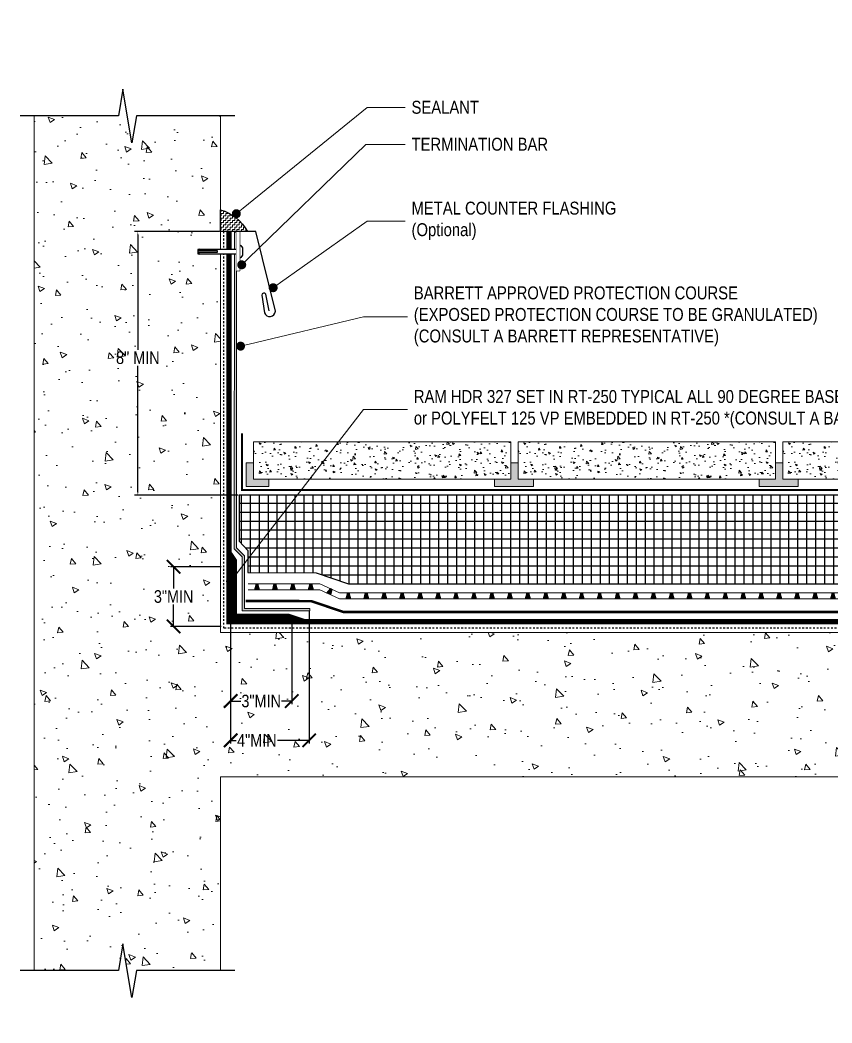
# Model space of a CAD drawing. Header units: inches. Extents: x -0.8 to 83.5, y -1.2 to 54.6.
# Drawn here: x -0.8 to 44.4, y -1.2 to 54.6 of the extents above; entities that cross this region are included whole.
import ezdxf
from ezdxf import colors
from ezdxf.entities.mleader import LeaderData, LeaderLine
from ezdxf.math import Vec2, Vec3

# ---------------------------------------------------------------- set-up
doc = ezdxf.new("R2010")
doc.units = ezdxf.units.IN
doc.header["$MEASUREMENT"] = 0
doc.set_wipeout_variables(frame=1)
for name, pattern in [('Dash', [0.25, 0.125, -0.125]), ('Dashed - Dense', [0.8, 0.5, -0.3]), ('DASHED2', [0.1875, 0.125, -0.0625]), ('Wipeout_Contour', [39.370079, 0, -39.370079])]:
    doc.linetypes.add(name, pattern=pattern)
for name, color, linetype, lineweight in [('Dimensions', 20, 'Continuous', 0), ('Drainage Mat', 191, 'Continuous', 0), ('Others', 190, 'Continuous', 0), ('RAM HDR 327', 63, 'Continuous', 0), ('Ram Mastic', 191, 'Continuous', 0), ('RAM POLY FELT 3.5 FILTER FABRIC.', 4, 'Dash', 0), ('RT-250 HRA SYSTEM LIQUID', 241, 'Continuous', 0), ('RT-250 HRA SYSTEM MESH', 3, 'Continuous', 0), ('Text', 20, 'Continuous', 0)]:
    doc.layers.add(name, color=color, linetype=linetype, lineweight=lineweight)
for name, color, linetype in [('Fastener', 94, 'Continuous'), ('Insulation Border', 8, 'Continuous'), ('Insulation Foam', 9, 'Continuous'), ('Primer', 32, 'DASHED2')]:
    doc.layers.add(name, color=color, linetype=linetype)
doc.layers.add('Metal', color=7, linetype='Continuous', true_color=0x803345)
doc.layers.add('Protection Course', color=7, linetype='Dashed - Dense', lineweight=0, true_color=0x216123)
doc.styles.get("Standard").update_dxf_attribs({"font": ''})
doc.styles.get('Standard').set_extended_font_data('Arial Narrow')
doc.dimstyles.get("Standard").update_dxf_attribs({"dimtxt": 0.18, "dimasz": 0.18, "dimexe": 0.18, "dimexo": 0.0625, "dimgap": 0.09, "dimtad": 0, "dimtih": 1, "dimtoh": 1, "dimdec": 4, "dimzin": 0, "dimdsep": 46, "dimtxsty": 'Standard', "dimcen": 0.09, "dimadec": 0, "dimazin": 0, "dimtfac": 1, "dimtdec": 4, "dimtofl": 0, "dimtmove": 0, "dimatfit": 3, "dimfxl": 1, "dimtolj": 1, "dimtzin": 0, "dimarcsym": 0})

# ---------------------------------------------------------------- blocks, each defined once
blk = doc.blocks.new('*D14')
at = {"layer": 'Defpoints', "color": 0, "transparency": 16777216}
for p in [(5.773, 42.864), (10.385, 42.864), (11.425, 28.177)]:
    blk.add_point(p, dxfattribs=at)
at = {"layer": 'Text', "color": 0, "lineweight": -2, "transparency": 16777216}
for p, q in [((10.322, 42.864), (5.593, 42.864)), ((5.773, 42.684), (5.773, 36.281)), ((5.773, 28.357), (5.773, 35.387)), ((11.363, 28.177), (5.593, 28.177))]:
    blk.add_line(p, q, dxfattribs=at)
at = {"layer": 'Text', "color": 0, "transparency": 16777216}
for points in [[(5.743, 42.684), (5.803, 42.684), (5.773, 42.864)], [(5.743, 28.357), (5.803, 28.357), (5.773, 28.177)]]:
    blk.add_solid(points, dxfattribs=at)
at = {"layer": 'Text', "color": 0, "transparency": 16777216, "insert": (5.773, 35.834), "char_height": 0.7, "attachment_point": 5}
blk.add_mtext('\\A1;8" MIN', dxfattribs=at)
blk = doc.blocks.new('_Dot')
at = {"color": 0, "linetype": 'ByBlock', "lineweight": -2}
blk.add_line((-0.5, 0), (-1, 0), dxfattribs=at)
at = {"color": 0, "linetype": 'ByBlock', "const_width": 0.5}
blk.add_lwpolyline([(-0.25, 0, 1), (0.25, 0, 1)], format="xyb", close=True, dxfattribs=at)
blk = doc.blocks.new('_ArchTick')
at = {"color": 0, "linetype": 'ByBlock', "const_width": 0.15}
blk.add_lwpolyline([(-0.5, -0.5), (0.5, 0.5)], dxfattribs=at)
blk = doc.blocks.new('*D15')
at = {"layer": 'Defpoints', "color": 0, "transparency": 16777216}
for p in [(15.316, 21.755), (10.942, 21.144), (15.316, 14.52)]:
    blk.add_point(p, dxfattribs=at)
at = {"layer": 'Dimensions', "color": 0, "lineweight": -2, "transparency": 16777216}
for p, q in [((15.316, 21.693), (15.316, 14.34)), ((10.942, 21.081), (10.942, 14.34)), ((10.942, 14.52), (11.251, 14.52)), ((15.316, 14.52), (13.556, 14.52))]:
    blk.add_line(p, q, dxfattribs=at)
at = {"layer": 'Dimensions', "color": 0, "lineweight": -2, "transparency": 16777216, "xscale": 0.75, "yscale": 0.75, "zscale": 0.75, "rotation": 180}
blk.add_blockref('_ArchTick', (10.942, 14.52), dxfattribs=at)
at = {"layer": 'Dimensions', "color": 0, "lineweight": -2, "transparency": 16777216, "xscale": 0.75, "yscale": 0.75, "zscale": 0.75}
blk.add_blockref('_ArchTick', (15.316, 14.52), dxfattribs=at)
at = {"layer": 'Dimensions', "color": 0, "transparency": 16777216, "insert": (12.403, 14.52), "char_height": 0.7, "attachment_point": 5}
blk.add_mtext('\\A1;4"MIN', dxfattribs=at)
blk = doc.blocks.new('*D16')
at = {"layer": 'Defpoints', "color": 0, "transparency": 16777216}
for p in [(10.48, 24.192), (7.767, 20.868), (10.48, 20.868)]:
    blk.add_point(p, dxfattribs=at)
at = {"layer": 'Dimensions', "color": 0, "lineweight": -2, "transparency": 16777216}
for p, q in [((10.418, 24.192), (7.587, 24.192)), ((7.767, 24.192), (7.767, 22.977)), ((7.767, 20.868), (7.767, 22.083)), ((10.417, 20.868), (7.587, 20.868))]:
    blk.add_line(p, q, dxfattribs=at)
at = {"layer": 'Dimensions', "color": 0, "lineweight": -2, "transparency": 16777216, "xscale": 0.75, "yscale": 0.75, "zscale": 0.75}
for p, rotation in [((7.767, 24.192), 90), ((7.767, 20.868), 270)]:
    blk.add_blockref('_ArchTick', p, dxfattribs=dict(at, rotation=rotation))
at = {"layer": 'Dimensions', "color": 0, "transparency": 16777216, "insert": (7.767, 22.53), "char_height": 0.7, "attachment_point": 5}
blk.add_mtext('\\A1;3"MIN', dxfattribs=at)
blk = doc.blocks.new('*D17')
at = {"layer": 'Defpoints', "color": 0, "transparency": 16777216}
for p in [(10.942, 21.144), (14.343, 21.132), (14.343, 16.709)]:
    blk.add_point(p, dxfattribs=at)
at = {"layer": 'Dimensions', "color": 0, "lineweight": -2, "transparency": 16777216}
for p, q in [((10.942, 21.081), (10.942, 16.529)), ((14.343, 21.069), (14.343, 16.529)), ((10.942, 16.709), (11.502, 16.709)), ((14.343, 16.709), (13.783, 16.709))]:
    blk.add_line(p, q, dxfattribs=at)
at = {"layer": 'Dimensions', "color": 0, "lineweight": -2, "transparency": 16777216, "xscale": 0.75, "yscale": 0.75, "zscale": 0.75, "rotation": 180}
blk.add_blockref('_ArchTick', (10.942, 16.709), dxfattribs=at)
at = {"layer": 'Dimensions', "color": 0, "lineweight": -2, "transparency": 16777216, "xscale": 0.75, "yscale": 0.75, "zscale": 0.75}
blk.add_blockref('_ArchTick', (14.343, 16.709), dxfattribs=at)
at = {"layer": 'Dimensions', "color": 0, "transparency": 16777216, "insert": (12.643, 16.709), "char_height": 0.7, "attachment_point": 5}
blk.add_mtext('\\A1;3"MIN', dxfattribs=at)
blk = doc.blocks.new('*U10')
at = {"layer": 'Drainage Mat'}
h = blk.add_hatch(color=256, dxfattribs=at)
h.dxf.hatch_style = 1
h.paths.add_polyline_path([(0.5, 0.343), (0.447, 0.343), (0.355, 0), (0.5, 0), (0.645, 0), (0.553, 0.343)])
at = {"layer": 'Drainage Mat', "linetype": 'Continuous'}
for points in [[(0, 0.343), (1, 0.343)], [(0, 0), (1, 0)]]:
    blk.add_lwpolyline(points, dxfattribs=at)
blk.add_lwpolyline([(0.5, 0.343), (0.447, 0.343), (0.355, 0), (0.5, 0), (0.645, 0), (0.553, 0.343)], close=True, dxfattribs=at)
blk = doc.blocks.new('*U11')
at = {"layer": 'Drainage Mat', "color": 0, "linetype": 'ByBlock', "lineweight": -2, "transparency": 16777216}
for p in [(11.91, 22.902), (12.91, 22.902), (13.91, 22.902), (14.91, 22.902)]:
    blk.add_blockref('*U10', p, dxfattribs=at)
blk = doc.blocks.new('*U12')
at = {"layer": 'Drainage Mat'}
h = blk.add_hatch(color=256, dxfattribs=at)
h.dxf.hatch_style = 1
h.paths.add_polyline_path([(0.5, 0.343), (0.447, 0.343), (0.355, 0), (0.5, 0), (0.645, 0), (0.553, 0.343)])
at = {"layer": 'Drainage Mat', "linetype": 'Continuous'}
for points in [[(0, 0.343), (1, 0.343)], [(0, 0), (1, 0)]]:
    blk.add_lwpolyline(points, dxfattribs=at)
blk.add_lwpolyline([(0.5, 0.343), (0.447, 0.343), (0.355, 0), (0.5, 0), (0.645, 0), (0.553, 0.343)], close=True, dxfattribs=at)
blk = doc.blocks.new('*U13')
at = {"layer": 'Drainage Mat', "color": 0, "linetype": 'ByBlock', "lineweight": -2, "transparency": 16777216}
for p in [(16.997, 22.402), (17.997, 22.402), (18.997, 22.402), (19.997, 22.402), (20.997, 22.402), (21.997, 22.402), (22.997, 22.402), (23.997, 22.402), (24.997, 22.402), (25.997, 22.402), (26.997, 22.402), (27.997, 22.402), (28.997, 22.402), (29.997, 22.402), (30.997, 22.402), (31.997, 22.402), (32.997, 22.402), (33.997, 22.402), (34.997, 22.402), (35.997, 22.402), (36.997, 22.402), (37.997, 22.402), (38.997, 22.402), (39.997, 22.402), (40.997, 22.402), (41.997, 22.402), (42.997, 22.402), (43.997, 22.402), (44.997, 22.402), (45.997, 22.402), (46.997, 22.402), (47.997, 22.402), (48.997, 22.402), (49.997, 22.402), (50.997, 22.402), (51.997, 22.402), (52.997, 22.402), (53.997, 22.402), (54.997, 22.402), (55.997, 22.402), (56.997, 22.402), (57.997, 22.402)]:
    blk.add_blockref('*U12', p, dxfattribs=at)
blk = doc.blocks.new('zamac')
blk.add_wipeout([(-2.344, 0.117), (-2.266, 0.137), (0, 0.137), (0, -0.137), (-2.266, -0.137), (-2.344, -0.117)])
at = {"color": 0, "linetype": 'Continuous', "ltscale": 1.75}
for points in [[(-2.266, 0.039), (-2.266, 0.137), (-2.344, 0.117), (-2.344, -0.117), (-2.266, -0.137), (-2.266, -0.039)], [(-2.344, -0.039), (-1.25, -0.039), (-1.25, 0.039), (-2.344, 0.039)], [(-2.266, 0.137), (0, 0.137)], [(0, -0.137), (-2.266, -0.137)]]:
    blk.add_lwpolyline(points, dxfattribs=at)
blk.add_lwpolyline([(0, -0.352), (0, 0.352), (0.02, 0.352, -0.236068), (0.051, 0.336), (0.148, 0.206, -0.162278), (0.156, 0.182), (0.156, -0.182, -0.162278), (0.148, -0.206), (0.051, -0.336, -0.236068), (0.02, -0.352)], format="xyb", close=True, dxfattribs=at)
blk = doc.blocks.new('flat term')
at = {"layer": 'Fastener'}
blk.add_blockref('zamac', (476.018, 15.024), dxfattribs=at)
at = {"layer": 'Drainage Mat'}
blk.add_lwpolyline([(476.018, 13.957), (475.831, 13.957), (475.831, 16.118), (476.018, 16.118)], close=True, dxfattribs=at)
blk.add_wipeout([(476.018, 13.957), (475.831, 13.957), (475.831, 16.118), (476.018, 16.118)]).dxf.layer = 'Fastener'

msp = doc.modelspace()

# ---------------------------------------------------------------- hatches: boundary and pattern name
at = {"layer": 'Drainage Mat'}
h = msp.add_hatch(color=256, dxfattribs=at)
h.dxf.hatch_style = 1
h.paths.add_polyline_path([(16.54845, 22.95693), (16.50161, 22.98131), (16.29089, 22.72708), (16.4032, 22.67548), (16.52576, 22.61916), (16.59528, 22.93254)])
at = {"layer": 'Insulation Foam'}
h = msp.add_hatch(dxfattribs=at)
h.set_pattern_fill('NET', color=256, scale=4)
h.set_pattern_definition([(0, (-101.4579, 22.73927), (0, 0.5), []), (90, (-101.4579, 22.73927), (-0.5, 3e-17), [])])
h.paths.add_polyline_path([(11.42505, 28.17715), (11.42053, 25.61849), (11.90284, 25.1051), (11.90043, 23.86533), (15.69695, 23.85697), (17.50429, 23.24768), (59.12614, 23.24852), (59.12614, 28.17715)])
at = {"layer": 'Others'}
h = msp.add_hatch(dxfattribs=at)
h.set_pattern_fill('CONCRETE___STRUCTURAL_0002', color=256, style=0, pattern_type=2)
h.set_pattern_definition([(130, (50.5038, 13.5372), (3.64368, 0.31878), [0.381, -4.191]), (185, (50.5038, 13.5372), (0.70486, 3.82114), [0.3048, -3.3528]), (79.5486, (50.2, 13.5107), (-2.93883, 3.50235), [0.3238, -3.5618]), (133.816, (50.5038, 14.553), (5.4216, 0.84084), [0.5715, -6.2865]), (83.364, (50.052, 14.483), (-4.7481, 4.9485), [0.4857, -5.3427]), (188.816, (50.504, 14.553), (-4.7481, 4.9485), [0.4572, -5.0292]), (159, (49.9958, 14.2992), (3.03229, 2.0453), [0.381, -4.191]), (214, (49.9958, 14.2992), (-1.23604, 3.68376), [0.3048, -3.3528]), (108.5486, (49.743, 14.1288), (-4.26833, 1.63845), [0.3238, -3.5618]), (142.5, (50.5038, 13.5372), (-0.061772, 1.6911), [0, -3.31216, 0, -3.4036, 0, -3.3655]), (172.5, (50.5038, 13.5372), (-1.336393, 2.00361), [0, -1.94056, 0, -3.23596, 0, -1.2827]), (212.5, (51.6366, 13.5372), (2.711818, 0.11458), [0, -1.27, 0, -3.9624, 0, -5.2578]), (222.5, (52.1446, 13.5372), (-2.96259, 0.50853), [0, -1.651, 0, -2.63144, 0, -3.7338])])
h.paths.add_polyline_path([(0, 51.67693), (0, 0), (10.38484, 0), (10.38484, 12.49453), (59.05712, 12.49453), (59.05712, 20.52485), (10.38484, 20.52485), (10.38484, 51.67693)])
h = msp.add_hatch(dxfattribs=at)
h.set_pattern_fill('CONCRETE___STRUCTURAL_0002', color=256, style=0, pattern_type=2)
h.set_pattern_definition([(130, (17.8994, 29.8841), (1.17164, 0.10251), [0.12251, -1.34764]), (185, (17.8994, 29.8841), (0.22665, 1.2287), [0.09801, -1.07811]), (79.549, (17.8018, 29.8756), (-0.945, 1.1262), [0.10412, -1.14531]), (133.816, (17.8994, 30.2108), (1.74334, 0.27037), [0.18377, -2.02145]), (83.364, (17.7542, 30.1883), (-1.52677, 1.59122), [0.15618, -1.71797]), (188.816, (17.8994, 30.2108), (-1.52677, 1.59122), [0.147, -1.61716]), (159, (17.7361, 30.1291), (0.97505, 0.65768), [0.12251, -1.34764]), (214, (17.7361, 30.1291), (-0.39745, 1.18453), [0.09801, -1.07811]), (108.549, (17.6548, 30.0743), (-1.3725, 0.52685), [0.10412, -1.14531]), (142.5, (17.89944, 29.8841), (-0.019863, 0.543781), [0, -1.06504, 0, -1.094443, 0, -1.082192]), (172.5, (17.89944, 29.8841), (-0.429723, 0.64427), [0, -0.623996, 0, -1.040538, 0, -0.412458]), (212.5, (18.2637, 29.8841), (0.871998, 0.036843), [0, -0.408374, 0, -1.27413, 0, -1.69067]), (222.5, (18.42706, 29.8841), (-0.95263, 0.16352), [0, -0.530887, 0, -0.84615, 0, -1.20062])])
h.paths.add_polyline_path([(26.54318, 31.15265), (12.21026, 31.15265), (12.21026, 29.07491), (26.54318, 29.07491)])
h = msp.add_hatch(dxfattribs=at)
h.set_pattern_fill('CONCRETE___STRUCTURAL_0002', color=256, style=0, pattern_type=2)
h.set_pattern_definition([(130, (32.6398, 29.8841), (1.17164, 0.10251), [0.12251, -1.34764]), (185, (32.6398, 29.8841), (0.22665, 1.2287), [0.09801, -1.07811]), (79.549, (32.5421, 29.8756), (-0.945, 1.1262), [0.10412, -1.14531]), (133.816, (32.6398, 30.2108), (1.74334, 0.27037), [0.18377, -2.02145]), (83.364, (32.4945, 30.1883), (-1.52677, 1.59122), [0.15618, -1.71797]), (188.816, (32.6398, 30.2108), (-1.52677, 1.59122), [0.147, -1.61716]), (159, (32.4764, 30.1291), (0.97505, 0.65768), [0.12251, -1.34764]), (214, (32.4764, 30.1291), (-0.39745, 1.18453), [0.09801, -1.07811]), (108.549, (32.3952, 30.0743), (-1.3725, 0.52685), [0.10412, -1.14531]), (142.5, (32.63976, 29.8841), (-0.019863, 0.543781), [0, -1.06504, 0, -1.094443, 0, -1.082192]), (172.5, (32.63976, 29.8841), (-0.429723, 0.64427), [0, -0.623996, 0, -1.040538, 0, -0.412458]), (212.5, (33.00403, 29.8841), (0.871998, 0.036843), [0, -0.408374, 0, -1.27413, 0, -1.69067]), (222.5, (33.1674, 29.8841), (-0.95263, 0.16352), [0, -0.530887, 0, -0.84615, 0, -1.20062])])
h.paths.add_polyline_path([(41.2835, 31.15265), (26.95059, 31.15265), (26.95059, 29.07491), (41.2835, 29.07491)])
h = msp.add_hatch(dxfattribs=at)
h.set_pattern_fill('CONCRETE___STRUCTURAL_0002', color=256, style=0, pattern_type=2)
h.set_pattern_definition([(130, (47.3801, 29.8841), (1.17164, 0.10251), [0.12251, -1.34764]), (185, (47.3801, 29.8841), (0.22665, 1.2287), [0.09801, -1.07811]), (79.549, (47.2825, 29.8756), (-0.945, 1.1262), [0.10412, -1.14531]), (133.816, (47.3801, 30.2108), (1.74334, 0.27037), [0.18377, -2.02145]), (83.364, (47.2348, 30.1883), (-1.52677, 1.59122), [0.15618, -1.71797]), (188.816, (47.38, 30.2108), (-1.52677, 1.59122), [0.147, -1.61716]), (159, (47.2167, 30.1291), (0.97505, 0.65768), [0.12251, -1.34764]), (214, (47.2167, 30.1291), (-0.39745, 1.18453), [0.09801, -1.07811]), (108.549, (47.1355, 30.0743), (-1.3725, 0.52685), [0.10412, -1.14531]), (142.5, (47.3801, 29.8841), (-0.019863, 0.543781), [0, -1.06504, 0, -1.094443, 0, -1.082192]), (172.5, (47.3801, 29.8841), (-0.429723, 0.64427), [0, -0.623996, 0, -1.040538, 0, -0.412458]), (212.5, (47.74436, 29.8841), (0.871998, 0.036843), [0, -0.408374, 0, -1.27413, 0, -1.69067]), (222.5, (47.9077, 29.8841), (-0.95263, 0.16352), [0, -0.530887, 0, -0.84615, 0, -1.20062])])
h.paths.add_polyline_path([(56.02383, 31.15265), (41.69091, 31.15265), (41.69091, 29.07491), (56.02383, 29.07491)])
for points in [[(11.80286, 29.98261), (12.21026, 29.98261), (12.21026, 29.07491), (13.06718, 29.07491), (13.06718, 28.66114), (11.80286, 28.66114)], [(27.8075, 29.07491), (27.8075, 28.66114), (25.64126, 28.66114), (25.64126, 29.07491), (26.54318, 29.07491), (26.54318, 29.98261), (26.95059, 29.98261), (26.95059, 29.07491)], [(42.54782, 29.07491), (42.54782, 28.66114), (40.38158, 28.66114), (40.38158, 29.07491), (41.2835, 29.07491), (41.2835, 29.98261), (41.69091, 29.98261), (41.69091, 29.07491)]]:
    msp.add_hatch(color=256, dxfattribs=at).paths.add_polyline_path(points)
at = {"layer": 'Protection Course'}
h = msp.add_hatch(dxfattribs=at)
h.set_pattern_fill('AGGREGAT', color=256, scale=0.3, pattern_type=2)
h.set_pattern_definition([(0, (-101.4579, 22.73927), (0.3, 0.3), [0.03, -0.045, 0.015, -0.045, 0.015, -0.15]), (0, (-101.3079, 22.76927), (0.3, 0.3), [0.015, -0.285]), (0, (-101.3979, 22.78427), (0.3, 0.3), [0.015, -0.03, 0.015, -0.24]), (0, (-101.2479, 22.79927), (0.3, 0.3), [0.03, -0.27]), (0, (-101.2179, 22.81427), (0.3, 0.3), [0.015, -0.285]), (0, (-101.3079, 22.84427), (0.3, 0.3), [0.03, -0.27]), (0, (-101.4579, 22.85927), (0.3, 0.3), [0.015, -0.03, 0.015, -0.075, 0.045, -0.12]), (0, (-101.2479, 22.88927), (0.3, 0.3), [0.03, -0.27]), (0, (-101.4279, 22.90427), (0.3, 0.3), [0.03, -0.015, 0.015, -0.12, 0.015, -0.105]), (0, (-101.4429, 22.91927), (0.3, 0.3), [0.015, -0.285]), (0, (-101.3379, 22.93427), (0.3, 0.3), [0.015, -0.015, 0.015, -0.255]), (0, (-101.3829, 22.94927), (0.3, 0.3), [0.015, -0.285]), (0, (-101.1879, 22.96427), (0.3, 0.3), [0.015, -0.285]), (0, (-101.3229, 22.97927), (0.3, 0.3), [0.015, -0.12, 0.015, -0.15]), (0, (-101.3229, 22.99427), (0.3, 0.3), [0.03, -0.27]), (0, (-101.2629, 23.00927), (0.3, 0.3), [0.03, -0.27]), (0, (-101.4429, 23.02427), (0.3, 0.3), [0.015, -0.18, 0.03, -0.075]), (90, (-101.4579, 22.87427), (-0.3, 0.3), [0.06, -0.06, 0.03, -0.15]), (90, (-101.4429, 22.87427), (-0.3, 0.3), [0.015, -0.105, 0.03, -0.15]), (90, (-101.4279, 22.79927), (-0.3, 0.3), [0.045, -0.255]), (90, (-101.4129, 22.79927), (-0.3, 0.3), [0.03, -0.27]), (90, (-101.3979, 22.75427), (-0.3, 0.3), [0.015, -0.18, 0.015, -0.015, 0.03, -0.045]), (90, (-101.3679, 22.75427), (-0.3, 0.3), [0.015, -0.105, 0.015, -0.165]), (90, (-101.3529, 22.87427), (-0.3, 0.3), [0.03, -0.045, 0.015, -0.015, 0.03, -0.165]), (90, (-101.3379, 22.81427), (-0.3, 0.3), [0.03, -0.165, 0.015, -0.09]), (90, (-101.3229, 22.75427), (-0.3, 0.3), [0.015, -0.015, 0.03, -0.24]), (90, (-101.2929, 22.94927), (-0.3, 0.3), [0.015, -0.285]), (90, (-101.2779, 22.94927), (-0.3, 0.3), [0.03, -0.03, 0.015, -0.015, 0.03, -0.18]), (90, (-101.2629, 22.81427), (-0.3, 0.3), [0.015, -0.015, 0.015, -0.03, 0.015, -0.21]), (90, (-101.2179, 22.91927), (-0.3, 0.3), [0.06, -0.24]), (90, (-101.2029, 22.88927), (-0.3, 0.3), [0.06, -0.045, 0.03, -0.165]), (90, (-101.1879, 22.76927), (-0.3, 0.3), [0.015, -0.045, 0.03, -0.21]), (90, (-101.1729, 22.79927), (-0.3, 0.3), [0.045, -0.255]), (45, (-101.3379, 22.73927), (0, 0.3), [0.021213, -0.4030511]), (45, (-101.1729, 22.75427), (0, 0.3), [0.021213, -0.36062507, 0.021213, -0.021213]), (45, (-101.3679, 22.76927), (0, 0.3), [0.021213, -0.169704, 0.021213, -0.21213407]), (45, (-101.2929, 22.76927), (0, 0.3), [0.021213, -0.33941207, 0.021213, -0.042426]), (45, (-101.2779, 22.76927), (0, 0.3), [0.042426, -0.169704, 0.042426, -0.16970807]), (45, (-101.3529, 22.79927), (0, 0.3), [0.02121, -0.19092, 0.02121, -0.02121, 0.02121, -0.14850407]), (45, (-101.2029, 22.81427), (0, 0.3), [0.021213, -0.021213, 0.021213, -0.36062507]), (45, (-101.4129, 22.82927), (0, 0.3), [0.021213, -0.254556, 0.021213, -0.12728207]), (45, (-101.1729, 22.85927), (0, 0.3), [0.02121, -0.02121, 0.02121, -0.084852, 0.02121, -0.25457207]), (45, (-101.3529, 22.90427), (0, 0.3), [0.021213, -0.4030511]), (45, (-101.4279, 22.91927), (0, 0.3), [0.0424263, -0.3818378]), (45, (-101.4579, 22.94927), (0, 0.3), [0.021213, -0.021213, 0.021213, -0.36062507]), (45, (-101.2929, 22.99427), (0, 0.3), [0.021213, -0.4030511]), (45, (-101.2029, 23.02427), (0, 0.3), [0.021213, -0.4030511]), (135, (-101.3229, 22.76927), (2e-17, 0.3), [0.021213, -0.4030511]), (135, (-101.3079, 22.76927), (2e-17, 0.3), [0.021213, -0.4030511]), (135, (-101.3979, 22.78427), (2e-17, 0.3), [0.021213, -0.084852, 0.042426, -0.27577307]), (135, (-101.4579, 22.78427), (2e-17, 0.3), [0.021213, -0.4030511]), (135, (-101.2629, 22.82927), (2e-17, 0.3), [0.021213, -0.16970562, 0.021213, -0.21213245]), (135, (-101.2479, 22.82927), (2e-17, 0.3), [0.02121, -0.12729, 0.02121, -0.12726, 0.02121, -0.10608407]), (135, (-101.4279, 22.84427), (2e-17, 0.3), [0.021213, -0.4030511]), (135, (-101.1879, 22.85927), (2e-17, 0.3), [0.04242, -0.106065, 0.02121, -0.02121, 0.02121, -0.21214907]), (135, (-101.3829, 22.90427), (2e-17, 0.3), [0.021213, -0.4030511]), (135, (-101.2629, 22.90427), (2e-17, 0.3), [0.0424263, -0.3818378]), (135, (-101.2479, 22.90427), (2e-17, 0.3), [0.021213, -0.4030511]), (135, (-101.3379, 22.93427), (2e-17, 0.3), [0.021213, -0.4030511]), (135, (-101.4279, 22.97927), (2e-17, 0.3), [0.021213, -0.4030511]), (135, (-101.1879, 22.97927), (2e-17, 0.3), [0.021213, -0.4030511]), (26.56505, (-101.4279, 22.73927), (0.3, 1e-10), [0.03354, -0.6372804]), (26.56505, (-101.4579, 22.76927), (0.3, 1e-10), [0.03354, -0.6372804]), (26.56505, (-101.4579, 22.78427), (0.3, 1e-10), [0.03354, -0.6372804]), (26.56505, (-101.3829, 22.78427), (0.3, 1e-10), [0.03354, -0.6372804]), (26.56505, (-101.3979, 22.84427), (0.3, 1e-10), [0.03354, -0.6372804]), (26.56505, (-101.3979, 22.85927), (0.3, 1e-10), [0.03354, -0.6372804]), (26.56505, (-101.3379, 22.91927), (0.3, 1e-10), [0.03354, -0.6372804]), (26.56505, (-101.3229, 22.93427), (0.3, 1e-10), [0.03354, -0.6372804]), (26.56505, (-101.4429, 22.96427), (0.3, 1e-10), [0.03354, -0.6372804]), (26.56505, (-101.3529, 22.96427), (0.3, 1e-10), [0.03354, -0.6372804]), (63.43495, (-101.2029, 22.73927), (2e-11, 0.3), [0.03354, -0.6372804]), (63.43495, (-101.2779, 22.78427), (2e-11, 0.3), [0.03354, -0.6372804]), (63.43495, (-101.3229, 22.81427), (2e-11, 0.3), [0.03354, -0.6372804]), (63.43495, (-101.2779, 22.85927), (2e-11, 0.3), [0.03354, -0.6372804]), (63.43495, (-101.2629, 22.85927), (2e-11, 0.3), [0.03354, -0.6372804]), (63.43495, (-101.3679, 22.90427), (2e-11, 0.3), [0.03354, -0.6372804]), (63.43495, (-101.3979, 22.91927), (2e-11, 0.3), [0.03354, -0.6372804]), (63.43495, (-101.2779, 22.97927), (2e-11, 0.3), [0.03354, -0.6372804]), (63.43495, (-101.3979, 23.00927), (2e-11, 0.3), [0.03354, -0.6372804]), (116.56505, (-101.4429, 22.91927), (-1e-10, 0.3), [0.03354, -0.6372804]), (116.56505, (-101.2629, 22.91927), (-1e-10, 0.3), [0.03354, -0.6372804]), (116.56505, (-101.4579, 22.93427), (-1e-10, 0.3), [0.03354, -0.6372804]), (116.56505, (-101.2179, 22.97927), (-1e-10, 0.3), [0.03354, -0.6372804]), (116.56505, (-101.4129, 22.99427), (-1e-10, 0.3), [0.03354, -0.6372804]), (116.56505, (-101.3529, 23.00927), (-1e-10, 0.3), [0.03354, -0.6372804]), (153.43495, (-101.3379, 22.73927), (-0.3, 1e-10), [0.03354, -0.6372804]), (153.43495, (-101.3979, 22.76927), (-0.3, 1e-10), [0.03354, -0.6372804]), (153.43495, (-101.1879, 22.78427), (-0.3, 1e-10), [0.03354, -0.6372804]), (153.43495, (-101.2179, 22.81427), (-0.3, 1e-10), [0.03354, -0.6372804]), (153.43495, (-101.3379, 22.84427), (-0.3, 1e-10), [0.03354, -0.6372804]), (153.43495, (-101.4129, 22.85927), (-0.3, 1e-10), [0.03354, -0.6372804]), (153.43495, (-101.3229, 22.85927), (-0.3, 1e-10), [0.03354, -0.6372804]), (153.43495, (-101.3679, 22.88927), (-0.3, 1e-10), [0.03354, -0.6372804]), (153.43495, (-101.3679, 22.96427), (-0.3, 1e-10), [0.03354, -0.6372804]), (153.43495, (-101.4579, 23.02427), (-0.3, 1e-10), [0.03354, -0.6372804]), (153.43495, (-101.2779, 23.02427), (-0.3, 1e-10), [0.03354, -0.6372804]), (153.43495, (-101.2479, 23.02427), (-0.3, 1e-10), [0.03354, -0.6372804])])
h.paths.add_polyline_path([(11.14624, 25.18126), (11.58726, 24.74128), (11.58726, 21.86393), (11.58955, 21.86393), (11.58955, 21.74146), (15.34506, 21.74146), (15.34506, 21.86393), (11.71799, 21.86393), (11.71799, 24.79195), (11.26483, 25.24403), (11.26483, 42.84005), (11.1494, 42.84089)])
at = {"layer": 'Ram Mastic'}
h = msp.add_hatch(dxfattribs=at)
h.set_pattern_fill('ZIGZAG', color=256)
h.set_pattern_definition([(0, (-101.4579, 22.73927), (0.125, 0.125), [0.125, -0.125]), (90, (-101.3329, 22.73927), (-0.125, 0.125), [0.125, -0.125])])
edge = h.paths.add_edge_path()
edge.add_arc((9.69117, 41.70494), 2.47121, 27.979586, 73.697895, ccw=False)
edge.add_line((11.87353, 42.86432), (10.38484, 42.86432))
edge.add_line((10.38484, 42.86432), (10.38484, 44.07679))

# ---------------------------------------------------------------- linework, layer by layer
at = {"layer": 'Defpoints', "flags": 128}
msp.add_lwpolyline([(10.38484, 44.07679, -0.20217263), (11.87353, 42.86432), (10.38484, 42.86432)], format="xyb", close=True, dxfattribs=at)
at = {"layer": 'Drainage Mat', "linetype": 'Continuous'}
for points in [[(15.9101, 23.24556), (16.99732, 22.74596)], [(15.9101, 22.90207), (16.99732, 22.40247)]]:
    msp.add_lwpolyline(points, dxfattribs=at)
msp.add_lwpolyline([(16.54845, 22.95693), (16.50161, 22.98131), (16.29089, 22.72708), (16.4032, 22.67548), (16.52576, 22.61916), (16.59528, 22.93254)], close=True, dxfattribs=at)
at = {"layer": 'Drainage Mat'}
for points in [[(15.79344, 22.90207), (11.9101, 22.90207)], [(58.41982, 22.40247), (16.99732, 22.40247)]]:
    msp.add_lwpolyline(points, dxfattribs=at)
at = {"layer": 'Insulation Border', "flags": 128}
msp.add_lwpolyline([(11.42505, 28.17715), (11.42053, 25.61849), (11.90284, 25.1051), (11.90043, 23.86533), (15.69695, 23.85697), (17.50429, 23.24768), (59.12614, 23.24852), (59.12614, 28.17715)], close=True, dxfattribs=at)
at = {"layer": 'Metal', "linetype": 'Continuous'}
msp.add_lwpolyline([(13.09432, 38.44124), (12.89363, 39.37829, 0.70623888), (12.67093, 39.33059), (12.81905, 38.33142, 0.78196511), (13.43993, 38.42346), (12.34061, 42.86141), (10.38484, 42.86432)], format="xyb", dxfattribs=at)
at = {"layer": 'Others', "flags": 128}
for points in [[(0, 51.67693), (0, 0), (10.38484, 0), (10.38484, 12.49453), (59.05712, 12.49453), (59.05712, 20.52485), (10.38484, 20.52485), (10.38484, 51.67693)], [(26.54318, 31.15265), (12.21026, 31.15265), (12.21026, 29.07491), (26.54318, 29.07491)], [(41.2835, 31.15265), (26.95059, 31.15265), (26.95059, 29.07491), (41.2835, 29.07491)], [(56.02383, 31.15265), (41.69091, 31.15265), (41.69091, 29.07491), (56.02383, 29.07491)], [(11.80286, 29.98261), (12.21026, 29.98261), (12.21026, 29.07491), (13.06718, 29.07491), (13.06718, 28.66114), (11.80286, 28.66114)], [(27.8075, 29.07491), (27.8075, 28.66114), (25.64126, 28.66114), (25.64126, 29.07491), (26.54318, 29.07491), (26.54318, 29.98261), (26.95059, 29.98261), (26.95059, 29.07491)], [(42.54782, 29.07491), (42.54782, 28.66114), (40.38158, 28.66114), (40.38158, 29.07491), (41.2835, 29.07491), (41.2835, 29.98261), (41.69091, 29.98261), (41.69091, 29.07491)]]:
    msp.add_lwpolyline(points, close=True, dxfattribs=at)
at = {"layer": 'Primer', "ltscale": 0.2}
msp.add_lwpolyline([(59.08585, 20.77041), (10.57096, 20.77041), (10.57096, 42.86432)], dxfattribs=at)
at = {"layer": 'Protection Course', "linetype": 'ByBlock'}
msp.add_lwpolyline([(11.14624, 25.18126), (11.58726, 24.74128), (11.58726, 21.86393), (11.58955, 21.86393), (11.58955, 21.74146), (15.34506, 21.74146), (15.34506, 21.86393), (11.71799, 21.86393), (11.71799, 24.79195), (11.26483, 25.24403), (11.26483, 42.84005), (11.1494, 42.84089)], close=True, dxfattribs=at).dxf.unprotected_set("ltscale", 0)
at = {"layer": 'Protection Course', "linetype": 'Dashed - Dense', "ltscale": 0.2, "const_width": 0.14148}
msp.add_lwpolyline([(59.04283, 21.6654), (17.24476, 21.6654), (15.43032, 22.27708), (11.78495, 22.28267)], dxfattribs=at)
at = {"layer": 'RAM HDR 327', "const_width": 0.05}
msp.add_lwpolyline([(14.34319, 21.13153), (10.93511, 21.13153), (10.93511, 24.67922)], dxfattribs=at)
at = {"layer": 'RAM POLY FELT 3.5 FILTER FABRIC.', "ltscale": 0.2, "const_width": 0.11517}
msp.add_lwpolyline([(11.57221, 31.62935), (11.57221, 28.47048), (58.94619, 28.47049)], dxfattribs=at)
at = {"layer": 'RT-250 HRA SYSTEM LIQUID', "const_width": 0.3}
for points in [[(59.07343, 21.13153), (15.05119, 21.13153), (14.1717, 21.42682), (11.14179, 21.42682), (11.14179, 24.5421), (10.85434, 24.96444), (10.85152, 42.86432)], [(15.39458, 21.13153), (10.85172, 21.13153), (10.85423, 24.96253)]]:
    msp.add_lwpolyline(points, dxfattribs=at)
at = {"layer": 'RT-250 HRA SYSTEM MESH'}
msp.add_lwpolyline([(59.07343, 21.13153), (14.98796, 21.13153), (14.16888, 21.42682), (11.13897, 21.42682), (11.13897, 24.5421), (10.85293, 24.96444), (10.85293, 42.8355)], dxfattribs=at)

# ---------------------------------------------------------------- block references
at = {"layer": 'Drainage Mat'}
for name in ['*U11', '*U13']:
    msp.add_blockref(name, (0, 0), dxfattribs=at)

# ---------------------------------------------------------------- dimensions: what is measured, and where the dimension line sits
at = {"layer": 'Dimensions'}
dim = msp.add_linear_dim(base=(7.76742, 20.86822), p1=(10.48003, 24.19177), p2=(10.47976, 20.86822), angle=90, text='3"MIN', dimstyle='Standard', override={"dimtxt": 0.7, "dimasz": 0.75, "dimblk1": 'ArchTick', "dimblk2": 'ArchTick', "dimsah": 1}, dxfattribs=at)
dim.commit()
dim.dimension.update_dxf_attribs({"geometry": '*D16', "text_midpoint": (7.76742, 22.53)})
dim = msp.add_linear_dim(base=(15.31559, 14.52032), p1=(10.94208, 21.14378), p2=(15.31559, 21.75539), text='4"MIN', dimstyle='Standard', override={"dimtxt": 0.7, "dimasz": 0.75, "dimblk1": 'ArchTick', "dimblk2": 'ArchTick', "dimsah": 1}, dxfattribs=at)
dim.commit()
dim.dimension.update_dxf_attribs({"geometry": '*D15', "text_midpoint": (12.4034, 14.52032), "dimtype": 160})
dim = msp.add_linear_dim(base=(14.34319, 16.70901), p1=(10.94208, 21.14378), p2=(14.34319, 21.13153), text='3"MIN', dimstyle='Standard', override={"dimtxt": 0.7, "dimasz": 0.75, "dimblk1": 'ArchTick', "dimblk2": 'ArchTick', "dimsah": 1}, dxfattribs=at)
dim.commit()
dim.dimension.update_dxf_attribs({"geometry": '*D17', "text_midpoint": (12.64264, 16.70901)})
at = {"layer": 'Text'}
dim = msp.add_linear_dim(base=(5.77306, 42.86432), p1=(11.42505, 28.17715), p2=(10.38484, 42.86432), angle=90, text='8" MIN', dimstyle='Standard', override={"dimtxt": 0.7}, dxfattribs=at)
dim.commit()
dim.dimension.update_dxf_attribs({"geometry": '*D14', "text_midpoint": (5.77306, 35.83405), "dimtype": 160})

# ---------------------------------------------------------------- leaders
ml = msp.add_multileader_mtext('Standard', dxfattribs=at)
ml.set_content('\\A1;\\pxql,t0;{\\C256;METAL COUNTER FLASHING\\P(Optional)}', color=256)
ml.set_leader_properties(color=256, lineweight=0)
ml.set_arrow_properties(name='DOT')
ml.build(insert=Vec2(0, 0))
ml.multileader.update_dxf_attribs({"text_left_attachment_type": 2, "text_right_attachment_type": 2, "dogleg_length": 0.36, "arrow_head_size": 0.5})
ctx = ml.context
ctx.base_point, ctx.char_height, ctx.arrow_head_size, ctx.landing_gap_size, ctx.plane_origin = Vec3(20.6582, 43.45218), 0.72, 0.5, 0.36, Vec3(13.31094, 38.84574)
ctx.left_attachment, ctx.right_attachment = 2, 2
notes = []
notes.append((ctx, [(0, (1, 1, 0), (18.54456, 43.45218), (1, 0), 2.11363, [(0, [(13.31094, 39.73648)], 0, [])])]))
ctx.mtext.insert, ctx.mtext.flow_direction = Vec3(21.0182, 44.53078), 5
ml = msp.add_multileader_mtext('Standard', dxfattribs=at)
ml.set_content('BARRETT APPROVED PROTECTION COURSE \\P(EXPOSED PROTECTION COURSE TO BE GRANULATED)\\P\\pxqj;(CONSULT A BARRETT REPRESENTATIVE)', color=256)
ml.set_leader_properties(color=256, lineweight=0)
ml.set_arrow_properties(name='DOT')
ml.build(insert=Vec2(0, 0))
ml.multileader.update_dxf_attribs({"text_left_attachment_type": 2, "text_right_attachment_type": 2, "dogleg_length": 0.36, "arrow_head_size": 0.5})
ctx = ml.context
ctx.base_point, ctx.char_height, ctx.arrow_head_size, ctx.landing_gap_size, ctx.plane_origin = Vec3(20.78617, 38.12411), 0.72, 0.5, 0.36, Vec3(11.02993, 36.69143)
ctx.left_attachment, ctx.right_attachment = 2, 2
notes.append((ctx, [(0, (1, 1, 0), (18.34163, 38.12411), (1, 0), 2.44454, [(0, [(11.49463, 36.4821)], 0, [])])]))
ctx.mtext.insert, ctx.mtext.flow_direction = Vec3(21.14617, 39.8091), 5
ml = msp.add_multileader_mtext('Standard', dxfattribs=at)
ml.set_content('RAM HDR 327 SET IN RT-250 TYPICAL ALL 90 DEGREE BASE FLASHINGS \\Por POLYFELT 125 VP EMBEDDED IN RT-250 *(CONSULT A BARRETT REPRESENTATIVE)', color=256)
ml.set_leader_properties(color=256, lineweight=0)
ml.set_arrow_properties(name='DOT')
ml.build(insert=Vec2(0, 0))
ml.multileader.update_dxf_attribs({"text_left_attachment_type": 2, "text_right_attachment_type": 2, "dogleg_length": 0.36, "arrow_head_size": 0.5})
ctx = ml.context
ctx.base_point, ctx.char_height, ctx.arrow_head_size, ctx.landing_gap_size, ctx.plane_origin = Vec3(20.78617, 32.9576), 0.72, 0.5, 0.36, Vec3(10.77339, 22.69455)
ctx.left_attachment, ctx.right_attachment = 2, 2
notes.append((ctx, [(1, (1, 1, 0), (18.34163, 32.9576), (1, 0), 2.44454, [(0, [(10.93931, 23.37691)], 0, [])])]))
ctx.mtext.insert, ctx.mtext.defined_height, ctx.mtext.flow_direction = Vec3(21.14617, 34.03621), 3.22093, 5
for ctx, leaders in notes:
    for number, flags, end, landing, length, lines in leaders:
        leader = LeaderData()
        leader.index, (leader.has_last_leader_line, leader.has_dogleg_vector, leader.attachment_direction) = number, flags
        leader.last_leader_point, leader.dogleg_vector, leader.dogleg_length = Vec3(end), Vec3(landing), length
        for number, points, colour, breaks in lines:
            line = LeaderLine()
            line.index, line.vertices, line.color, line.breaks = number, Vec3.list(points), colors.encode_raw_color(colour), breaks
            leader.lines.append(line)
        ctx.leaders.append(leader)

# ---------------------------------------------------------------- next in the draw order: block references
at = {"layer": 'Drainage Mat'}
msp.add_blockref('flat term', (-464.56415, 26.72412), dxfattribs=at)

# ---------------------------------------------------------------- next in the draw order: wipeouts: each hides what was drawn before it
at = {"linetype": 'Wipeout_Contour', "ltscale": 881.979415}
msp.add_wipeout([(11.17226, 54.64842), (-0.78739, 54.64848), (-0.78742, 49.3077), (4.6924, 49.30766), (4.94241, 50.80766), (5.4424, 47.80766), (5.6924, 49.30766), (11.17223, 49.30763)], dxfattribs=at)
at = {"linetype": 'Wipeout_Contour', "ltscale": 870.946284}
msp.add_wipeout([(11.17226, -1.22275), (11.17225, 1.69035), (5.69242, 1.69031), (5.44243, 0.19031), (4.94241, 3.19031), (4.69242, 1.69031), (-0.7874, 1.69028), (-0.78739, -1.22282)], dxfattribs=at)

# ---------------------------------------------------------------- next in the draw order: linework, layer by layer
at = {"linetype": 'Continuous'}
for p, q in [((4.94241, 50.80766), (4.6924, 49.30766)), ((5.4424, 47.80766), (4.94241, 50.80766)), ((4.6924, 49.30766), (-0.78742, 49.3077)), ((5.6924, 49.30766), (5.4424, 47.80766)), ((11.17223, 49.30763), (5.6924, 49.30766)), ((4.94241, 3.19031), (4.69242, 1.69031)), ((5.44243, 0.19031), (4.94241, 3.19031)), ((4.69242, 1.69031), (-0.7874, 1.69028)), ((5.69242, 1.69031), (5.44243, 0.19031)), ((11.17225, 1.69035), (5.69242, 1.69031))]:
    msp.add_line(p, q, dxfattribs=at)

# ---------------------------------------------------------------- next in the draw order: leaders
at = {"layer": 'Text'}
ml = msp.add_multileader_mtext('Standard', dxfattribs=at)
ml.set_content('SEALANT', color=256)
ml.set_leader_properties(color=256, lineweight=0)
ml.set_arrow_properties(name='DOT')
ml.build(insert=Vec2(0, 0))
ml.multileader.update_dxf_attribs({"text_left_attachment_type": 2, "text_right_attachment_type": 2, "dogleg_length": 0.36, "arrow_head_size": 0.5})
ctx = ml.context
ctx.base_point, ctx.char_height, ctx.arrow_head_size, ctx.landing_gap_size, ctx.plane_origin = Vec3(20.6582, 49.77769), 0.72, 0.5, 0.36, Vec3(11.12919, 43.37213)
ctx.left_attachment, ctx.right_attachment = 2, 2
notes = []
notes.append((ctx, [(0, (1, 1, 0), (18.54456, 49.77769), (1, 0), 2.11363, [(0, [(11.26005, 43.8605)], 0, [])])]))
ctx.mtext.insert, ctx.mtext.flow_direction = Vec3(21.0182, 50.15021), 5
ml = msp.add_multileader_mtext('Standard', dxfattribs=at)
ml.set_content('TERMINATION BAR', color=256)
ml.set_leader_properties(color=256, lineweight=0)
ml.set_arrow_properties(name='DOT')
ml.build(insert=Vec2(0, 0))
ml.multileader.update_dxf_attribs({"text_left_attachment_type": 2, "text_right_attachment_type": 2, "dogleg_length": 0.36, "arrow_head_size": 0.5})
ctx = ml.context
ctx.base_point, ctx.char_height, ctx.arrow_head_size, ctx.landing_gap_size, ctx.plane_origin = Vec3(20.6582, 47.71868), 0.72, 0.5, 0.36, Vec3(7.46647, 41.38727)
ctx.left_attachment, ctx.right_attachment = 2, 2
notes.append((ctx, [(1, (1, 1, 0), (18.47625, 47.71868), (1, 0), 2.18195, [(0, [(11.55957, 41.01282)], 0, [])])]))
ctx.mtext.insert, ctx.mtext.flow_direction = Vec3(21.0182, 48.0912), 5
for ctx, leaders in notes:
    for number, flags, end, landing, length, lines in leaders:
        leader = LeaderData()
        leader.index, (leader.has_last_leader_line, leader.has_dogleg_vector, leader.attachment_direction) = number, flags
        leader.last_leader_point, leader.dogleg_vector, leader.dogleg_length = Vec3(end), Vec3(landing), length
        for number, points, colour, breaks in lines:
            line = LeaderLine()
            line.index, line.vertices, line.color, line.breaks = number, Vec3.list(points), colors.encode_raw_color(colour), breaks
            leader.lines.append(line)
        ctx.leaders.append(leader)

doc.saveas('drawing.dxf')
